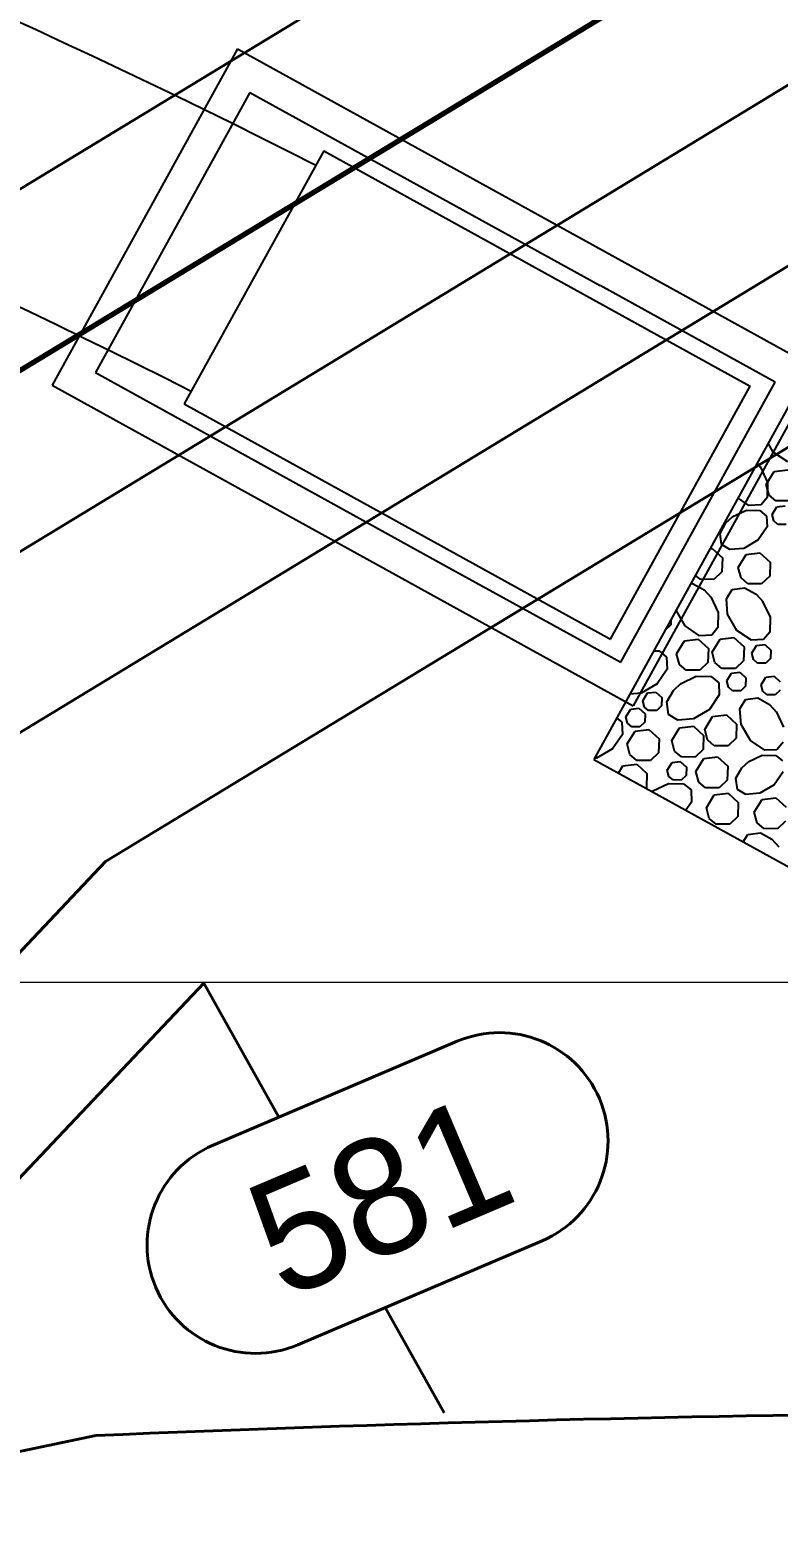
# Model space of a CAD drawing. Header units: inches. Extents: x -5337 to 1057, y 15227 to 19227.
# Drawn here: x -3610.24 to -3595.74, y 16318.58 to 16347.43 of the extents above; entities that cross this region are included whole.
import ezdxf
from ezdxf.enums import TextEntityAlignment as Align

# ---------------------------------------------------------------- set-up
doc = ezdxf.new("R2010")
doc.units = ezdxf.units.IN
doc.header["$LTSCALE"] = 150
doc.header["$MEASUREMENT"] = 0
doc.linetypes.add('HIDDEN', pattern=[0.375, 0.25, -0.125])
for name, color, linetype in [('COMT-MIN', 84, 'Continuous'), ('CONT-MJR', 84, 'Continuous'), ('grid', 7, 'HIDDEN'), ('Level 9', 7, 'Continuous'), ('PAVING', 7, 'Continuous'), ('STORM', 7, 'Continuous'), ('STORM INLET', 7, 'Continuous')]:
    doc.layers.add(name, color=color, linetype=linetype)
doc.styles.add('Style-ENGINEERING', font='ENGINEERING.shx')

msp = doc.modelspace()

# ---------------------------------------------------------------- linework, layer by layer
at = {"layer": 'COMT-MIN', "color": 5, "linetype": 'Continuous', "lineweight": 40}
for p, q in [((-3616.38, 16340.74), (-3563.679, 16372.732)), ((-3612.576, 16336.03), (-3561.984, 16366.741)), ((-3610.675, 16333.675), (-3561.137, 16363.746)), ((-3608.773, 16331.32), (-3560.29, 16360.751)), ((-3618.853, 16320.668), (-3608.773, 16331.32)), ((-3616.699, 16318.579), (-3606.871, 16328.965)), ((-3606.871, 16328.965), (-3605.417, 16326.367)), ((-3601.959, 16327.838), (-3606.692, 16325.824)), ((-3601.959, 16327.838), (-3601.959, 16327.838)), ((-3605.048, 16321.96), (-3600.315, 16323.973)), ((-3600.315, 16323.973), (-3600.315, 16323.973)), ((-3603.353, 16322.681), (-3602.213, 16320.643)), ((-3605.048, 16321.96), (-3605.048, 16321.96))]:
    msp.add_line(p, q, dxfattribs=at)
for centre, start, end in [((-3601.137, 16325.905), 293.0389, 113.0389), ((-3605.87, 16323.892), 113.0389, 293.0389)]:
    msp.add_arc(centre, 2.1, start, end, dxfattribs=at)
at = {"layer": 'CONT-MJR', "color": 5, "linetype": 'Continuous', "lineweight": 70}
msp.add_line((-3614.478, 16338.385), (-3562.832, 16369.737), dxfattribs=at)
at = {"layer": 'grid', "color": 252, "linetype": 'HIDDEN', "lineweight": 0, "ltscale": 0.6}
msp.add_line((-5232.144, 16328.984), (952.356, 16328.984), dxfattribs=at)
at = {"layer": 'Level 9', "color": 250, "linetype": 'Continuous', "lineweight": 40}
msp.add_line((-3608.966, 16320.2), (-3616.699, 16318.579), dxfattribs=at)
at = {"layer": 'Level 9', "linetype": 'Continuous', "lineweight": 40}
msp.add_arc((-3587.498, 15817.658), 503, 90.53053, 92.44603, dxfattribs=at)
at = {"layer": 'PAVING', "color": 1}
for p, q in [((-3594.485, 16342.055), (-3599.313, 16333.298)), ((-3595.835, 16339.254), (-3595.935, 16339.426)), ((-3596.15, 16339.036), (-3596.08, 16338.96)), ((-3595.555, 16339.063), (-3595.835, 16339.254)), ((-3596.089, 16338.972), (-3595.945, 16338.666)), ((-3595.971, 16338.626), (-3595.819, 16338.875)), ((-3595.819, 16338.875), (-3595.552, 16338.908)), ((-3595.917, 16338.421), (-3595.971, 16338.626)), ((-3595.945, 16338.666), (-3595.951, 16338.376)), ((-3595.785, 16338.309), (-3595.917, 16338.421)), ((-3596.631, 16337.996), (-3596.356, 16338.127)), ((-3596.306, 16338.22), (-3596.52, 16338.365)), ((-3596.356, 16338.127), (-3596.095, 16338.121)), ((-3596.072, 16338.23), (-3596.306, 16338.22)), ((-3595.951, 16338.376), (-3596.072, 16338.23)), ((-3595.857, 16338.043), (-3595.765, 16338.193)), ((-3595.52, 16338.307), (-3595.785, 16338.309)), ((-3595.765, 16338.193), (-3595.605, 16338.212)), ((-3596.867, 16337.679), (-3596.755, 16337.881)), ((-3596.755, 16337.881), (-3596.62, 16338.004)), ((-3596.095, 16338.121), (-3595.964, 16338.012)), ((-3595.964, 16338.012), (-3595.954, 16337.802)), ((-3595.824, 16337.92), (-3595.857, 16338.043)), ((-3595.745, 16337.852), (-3595.824, 16337.92)), ((-3595.585, 16337.851), (-3595.745, 16337.852)), ((-3596.838, 16337.463), (-3596.867, 16337.679)), ((-3596.126, 16337.55), (-3596.405, 16337.386)), ((-3595.954, 16337.802), (-3596.126, 16337.55)), ((-3597.061, 16337.382), (-3597.02, 16337.387)), ((-3597.02, 16337.387), (-3596.821, 16337.206)), ((-3596.678, 16337.364), (-3596.838, 16337.463)), ((-3596.405, 16337.386), (-3596.678, 16337.364)), ((-3596.512, 16337.019), (-3596.36, 16337.268)), ((-3596.36, 16337.268), (-3596.094, 16337.301)), ((-3596.094, 16337.301), (-3595.895, 16337.12)), ((-3596.821, 16337.206), (-3596.831, 16336.934)), ((-3596.458, 16336.814), (-3596.512, 16337.019)), ((-3595.895, 16337.12), (-3595.904, 16336.848)), ((-3597.434, 16336.706), (-3597.398, 16336.71)), ((-3597.398, 16336.71), (-3597.174, 16336.586)), ((-3597.253, 16336.788), (-3597.346, 16336.867)), ((-3596.987, 16336.786), (-3597.253, 16336.788)), ((-3596.831, 16336.934), (-3596.987, 16336.786)), ((-3596.326, 16336.701), (-3596.458, 16336.814)), ((-3596.061, 16336.699), (-3596.326, 16336.701)), ((-3595.904, 16336.848), (-3596.061, 16336.699)), ((-3597.174, 16336.586), (-3597.037, 16336.436)), ((-3597.046, 16336.448), (-3596.901, 16336.143)), ((-3596.744, 16336.413), (-3596.634, 16336.591)), ((-3596.719, 16336.111), (-3596.744, 16336.413)), ((-3596.634, 16336.591), (-3596.394, 16336.623)), ((-3596.394, 16336.623), (-3596.169, 16336.499)), ((-3596.169, 16336.499), (-3596.032, 16336.349)), ((-3597.542, 16335.887), (-3597.719, 16336.19)), ((-3596.901, 16336.143), (-3596.907, 16335.853)), ((-3596.538, 16335.799), (-3596.719, 16336.111)), ((-3596.042, 16336.361), (-3595.897, 16336.055)), ((-3597.823, 16335.908), (-3597.931, 16335.805)), ((-3597.819, 16336.008), (-3597.823, 16335.908)), ((-3597.263, 16335.696), (-3597.542, 16335.887)), ((-3596.907, 16335.853), (-3597.028, 16335.707)), ((-3595.897, 16336.055), (-3595.903, 16335.765)), ((-3597.709, 16335.345), (-3597.557, 16335.594)), ((-3597.557, 16335.594), (-3597.29, 16335.627)), ((-3597.29, 16335.627), (-3597.091, 16335.446)), ((-3597.028, 16335.707), (-3597.263, 16335.696)), ((-3597.019, 16335.379), (-3596.866, 16335.629)), ((-3596.866, 16335.629), (-3596.599, 16335.662)), ((-3596.599, 16335.662), (-3596.401, 16335.481)), ((-3596.258, 16335.609), (-3596.538, 16335.799)), ((-3596.024, 16335.62), (-3596.258, 16335.609)), ((-3595.903, 16335.765), (-3596.024, 16335.62)), ((-3598.153, 16335.403), (-3598.048, 16335.401)), ((-3598.048, 16335.401), (-3597.902, 16335.28)), ((-3597.902, 16335.28), (-3597.891, 16335.045)), ((-3597.655, 16335.14), (-3597.709, 16335.345)), ((-3597.091, 16335.446), (-3597.101, 16335.174)), ((-3596.964, 16335.175), (-3597.019, 16335.379)), ((-3596.401, 16335.481), (-3596.41, 16335.209)), ((-3596.251, 16335.356), (-3596.159, 16335.505)), ((-3596.218, 16335.233), (-3596.251, 16335.356)), ((-3596.159, 16335.505), (-3595.999, 16335.525)), ((-3595.999, 16335.525), (-3595.88, 16335.416)), ((-3595.886, 16335.253), (-3595.979, 16335.164)), ((-3595.88, 16335.416), (-3595.886, 16335.253)), ((-3597.891, 16335.045), (-3598.082, 16334.766)), ((-3597.523, 16335.027), (-3597.655, 16335.14)), ((-3597.257, 16335.026), (-3597.523, 16335.027)), ((-3597.101, 16335.174), (-3597.257, 16335.026)), ((-3596.832, 16335.062), (-3596.964, 16335.175)), ((-3596.567, 16335.06), (-3596.832, 16335.062)), ((-3596.737, 16334.819), (-3596.646, 16334.968)), ((-3596.646, 16334.968), (-3596.485, 16334.988)), ((-3596.41, 16335.209), (-3596.567, 16335.06)), ((-3596.485, 16334.988), (-3596.366, 16334.879)), ((-3596.139, 16335.165), (-3596.218, 16335.233)), ((-3595.979, 16335.164), (-3596.139, 16335.165)), ((-3598.082, 16334.766), (-3598.393, 16334.584)), ((-3597.771, 16334.637), (-3597.621, 16334.774)), ((-3597.634, 16334.765), (-3597.327, 16334.91)), ((-3597.327, 16334.91), (-3597.038, 16334.904)), ((-3597.038, 16334.904), (-3596.892, 16334.782)), ((-3596.892, 16334.782), (-3596.881, 16334.548)), ((-3596.705, 16334.696), (-3596.737, 16334.819)), ((-3596.625, 16334.628), (-3596.705, 16334.696)), ((-3596.372, 16334.716), (-3596.466, 16334.627)), ((-3596.366, 16334.879), (-3596.372, 16334.716)), ((-3596.069, 16334.743), (-3595.977, 16334.893)), ((-3596.036, 16334.621), (-3596.069, 16334.744)), ((-3595.977, 16334.893), (-3595.817, 16334.913)), ((-3595.817, 16334.913), (-3595.698, 16334.804)), ((-3598.393, 16334.584), (-3598.614, 16334.566)), ((-3598.363, 16334.436), (-3598.271, 16334.586)), ((-3598.33, 16334.313), (-3598.363, 16334.436)), ((-3598.271, 16334.586), (-3598.111, 16334.605)), ((-3598.111, 16334.605), (-3597.992, 16334.497)), ((-3597.992, 16334.497), (-3597.998, 16334.334)), ((-3597.895, 16334.413), (-3597.771, 16334.637)), ((-3597.864, 16334.172), (-3597.895, 16334.413)), ((-3596.881, 16334.548), (-3597.072, 16334.269)), ((-3596.466, 16334.627), (-3596.625, 16334.628)), ((-3596.483, 16334.28), (-3596.373, 16334.458)), ((-3596.373, 16334.458), (-3596.133, 16334.49)), ((-3596.133, 16334.49), (-3595.908, 16334.366)), ((-3595.957, 16334.553), (-3596.036, 16334.621)), ((-3595.797, 16334.552), (-3595.957, 16334.553)), ((-3595.704, 16334.641), (-3595.797, 16334.552)), ((-3598.87, 16334.103), (-3598.768, 16334.018)), ((-3598.69, 16334.123), (-3598.598, 16334.272)), ((-3598.657, 16334), (-3598.689, 16334.123)), ((-3598.598, 16334.272), (-3598.438, 16334.292)), ((-3598.438, 16334.292), (-3598.319, 16334.183)), ((-3598.251, 16334.246), (-3598.33, 16334.313)), ((-3598.319, 16334.183), (-3598.325, 16334.02)), ((-3598.092, 16334.245), (-3598.251, 16334.246)), ((-3597.998, 16334.334), (-3598.092, 16334.245)), ((-3597.685, 16334.062), (-3597.864, 16334.172)), ((-3597.383, 16334.087), (-3597.685, 16334.062)), ((-3597.072, 16334.269), (-3597.383, 16334.087)), ((-3597.163, 16333.881), (-3597.011, 16334.13)), ((-3597.011, 16334.13), (-3596.744, 16334.163)), ((-3596.744, 16334.163), (-3596.545, 16333.983)), ((-3596.458, 16333.978), (-3596.483, 16334.28)), ((-3595.908, 16334.366), (-3595.772, 16334.216)), ((-3595.78, 16334.228), (-3595.636, 16333.922)), ((-3598.768, 16334.018), (-3598.757, 16333.784)), ((-3598.667, 16333.598), (-3598.514, 16333.847)), ((-3598.578, 16333.932), (-3598.657, 16334)), ((-3598.418, 16333.931), (-3598.578, 16333.932)), ((-3598.514, 16333.847), (-3598.248, 16333.88)), ((-3598.325, 16334.02), (-3598.418, 16333.931)), ((-3598.248, 16333.88), (-3598.049, 16333.699)), ((-3597.802, 16333.664), (-3597.65, 16333.913)), ((-3597.65, 16333.913), (-3597.383, 16333.946)), ((-3597.383, 16333.946), (-3597.185, 16333.765)), ((-3597.109, 16333.676), (-3597.163, 16333.881)), ((-3596.545, 16333.983), (-3596.555, 16333.71)), ((-3596.277, 16333.667), (-3596.458, 16333.978)), ((-3598.757, 16333.784), (-3598.948, 16333.505)), ((-3598.613, 16333.393), (-3598.667, 16333.598)), ((-3598.049, 16333.699), (-3598.058, 16333.427)), ((-3597.748, 16333.459), (-3597.802, 16333.664)), ((-3597.185, 16333.765), (-3597.194, 16333.493)), ((-3596.977, 16333.564), (-3597.109, 16333.676)), ((-3596.711, 16333.562), (-3596.977, 16333.564)), ((-3596.555, 16333.71), (-3596.711, 16333.562)), ((-3595.997, 16333.476), (-3596.277, 16333.667)), ((-3595.642, 16333.632), (-3595.763, 16333.487)), ((-3599.313, 16333.298), (-3581.799, 16323.641)), ((-3599.259, 16333.323), (-3599.301, 16333.32)), ((-3598.948, 16333.505), (-3599.259, 16333.323)), ((-3598.481, 16333.28), (-3598.613, 16333.393)), ((-3598.215, 16333.278), (-3598.481, 16333.28)), ((-3598.058, 16333.427), (-3598.215, 16333.278)), ((-3597.888, 16333.092), (-3597.797, 16333.241)), ((-3597.797, 16333.241), (-3597.637, 16333.261)), ((-3597.616, 16333.347), (-3597.748, 16333.459)), ((-3597.637, 16333.261), (-3597.517, 16333.152)), ((-3597.35, 16333.345), (-3597.616, 16333.347)), ((-3597.194, 16333.493), (-3597.35, 16333.345)), ((-3597.334, 16333.065), (-3597.182, 16333.315)), ((-3597.182, 16333.315), (-3596.916, 16333.348)), ((-3596.916, 16333.348), (-3596.717, 16333.167)), ((-3596.446, 16333.138), (-3596.311, 16333.261)), ((-3596.322, 16333.253), (-3596.047, 16333.383)), ((-3596.047, 16333.383), (-3595.786, 16333.378)), ((-3595.763, 16333.487), (-3595.997, 16333.476)), ((-3595.786, 16333.378), (-3595.655, 16333.269)), ((-3598.834, 16333.034), (-3598.747, 16333.177)), ((-3598.747, 16333.177), (-3598.481, 16333.209)), ((-3598.481, 16333.209), (-3598.282, 16333.028)), ((-3598.282, 16333.028), (-3598.291, 16332.756)), ((-3597.856, 16332.969), (-3597.888, 16333.091)), ((-3597.776, 16332.901), (-3597.856, 16332.969)), ((-3597.523, 16332.989), (-3597.617, 16332.9)), ((-3597.517, 16333.152), (-3597.523, 16332.989)), ((-3597.28, 16332.861), (-3597.334, 16333.065)), ((-3596.717, 16333.167), (-3596.726, 16332.895)), ((-3596.558, 16332.935), (-3596.446, 16333.138)), ((-3596.529, 16332.719), (-3596.558, 16332.935)), ((-3595.645, 16333.058), (-3595.817, 16332.806)), ((-3598.291, 16332.756), (-3598.306, 16332.742)), ((-3598.183, 16332.675), (-3598.158, 16332.698)), ((-3598.17, 16332.689), (-3597.864, 16332.834)), ((-3597.864, 16332.834), (-3597.574, 16332.828)), ((-3597.617, 16332.9), (-3597.776, 16332.901)), ((-3597.574, 16332.828), (-3597.429, 16332.707)), ((-3597.429, 16332.707), (-3597.418, 16332.472)), ((-3597.148, 16332.748), (-3597.28, 16332.861)), ((-3596.883, 16332.746), (-3597.148, 16332.748)), ((-3596.978, 16332.611), (-3596.711, 16332.644)), ((-3596.726, 16332.895), (-3596.883, 16332.746)), ((-3596.711, 16332.644), (-3596.512, 16332.463)), ((-3596.369, 16332.62), (-3596.529, 16332.719)), ((-3596.097, 16332.643), (-3596.369, 16332.62)), ((-3595.817, 16332.806), (-3596.097, 16332.643)), ((-3597.418, 16332.472), (-3597.527, 16332.313)), ((-3597.13, 16332.361), (-3596.978, 16332.611)), ((-3597.076, 16332.157), (-3597.13, 16332.362)), ((-3596.512, 16332.463), (-3596.522, 16332.191)), ((-3596.204, 16332.275), (-3596.052, 16332.524)), ((-3596.052, 16332.524), (-3595.785, 16332.557)), ((-3595.785, 16332.557), (-3595.586, 16332.377)), ((-3596.944, 16332.044), (-3597.076, 16332.157)), ((-3596.522, 16332.191), (-3596.678, 16332.042)), ((-3596.15, 16332.07), (-3596.204, 16332.275)), ((-3596.017, 16331.958), (-3596.15, 16332.07)), ((-3595.595, 16332.104), (-3595.752, 16331.956)), ((-3596.678, 16332.042), (-3596.944, 16332.044)), ((-3596.416, 16331.701), (-3596.325, 16331.847)), ((-3596.325, 16331.847), (-3596.085, 16331.879)), ((-3596.085, 16331.879), (-3595.861, 16331.755)), ((-3595.752, 16331.956), (-3596.017, 16331.958)), ((-3595.861, 16331.755), (-3595.724, 16331.605))]:
    msp.add_line(p, q, dxfattribs=at)
at = {"layer": 'STORM', "color": 5}
for radius, start in [(152.5, 63.04553), (147.5, 63.1106)]:
    msp.add_arc((-3673.826, 16208.874), radius, start, 91.89188, dxfattribs=at)
at = {"layer": 'STORM INLET', "color": 5}
for p, q in [((-3606.22, 16347.063), (-3609.812, 16340.549)), ((-3606.22, 16347.063), (-3594.956, 16340.853)), ((-3605.976, 16346.222), (-3608.97, 16340.793)), ((-3605.976, 16346.222), (-3599.191, 16342.48)), ((-3604.545, 16345.09), (-3607.249, 16340.187)), ((-3604.545, 16345.09), (-3596.282, 16340.533)), ((-3595.798, 16340.609), (-3599.191, 16342.48)), ((-3608.97, 16340.793), (-3602.184, 16337.051)), ((-3594.956, 16340.853), (-3598.548, 16334.338)), ((-3609.812, 16340.549), (-3598.548, 16334.338)), ((-3598.986, 16335.63), (-3596.282, 16340.533)), ((-3598.792, 16335.181), (-3595.798, 16340.609)), ((-3607.249, 16340.187), (-3598.986, 16335.63)), ((-3602.184, 16337.051), (-3598.792, 16335.181))]:
    msp.add_line(p, q, dxfattribs=at)

# ---------------------------------------------------------------- texts
at = {"layer": 'COMT-MIN', "color": 5, "linetype": 'Continuous', "lineweight": 40, "style": 'Style-ENGINEERING'}
msp.add_text('581', height=2.25, rotation=23.0389, dxfattribs=at).set_placement((-3606.213, 16324.893), align=Align.TOP_LEFT)

doc.saveas('drawing.dxf')
